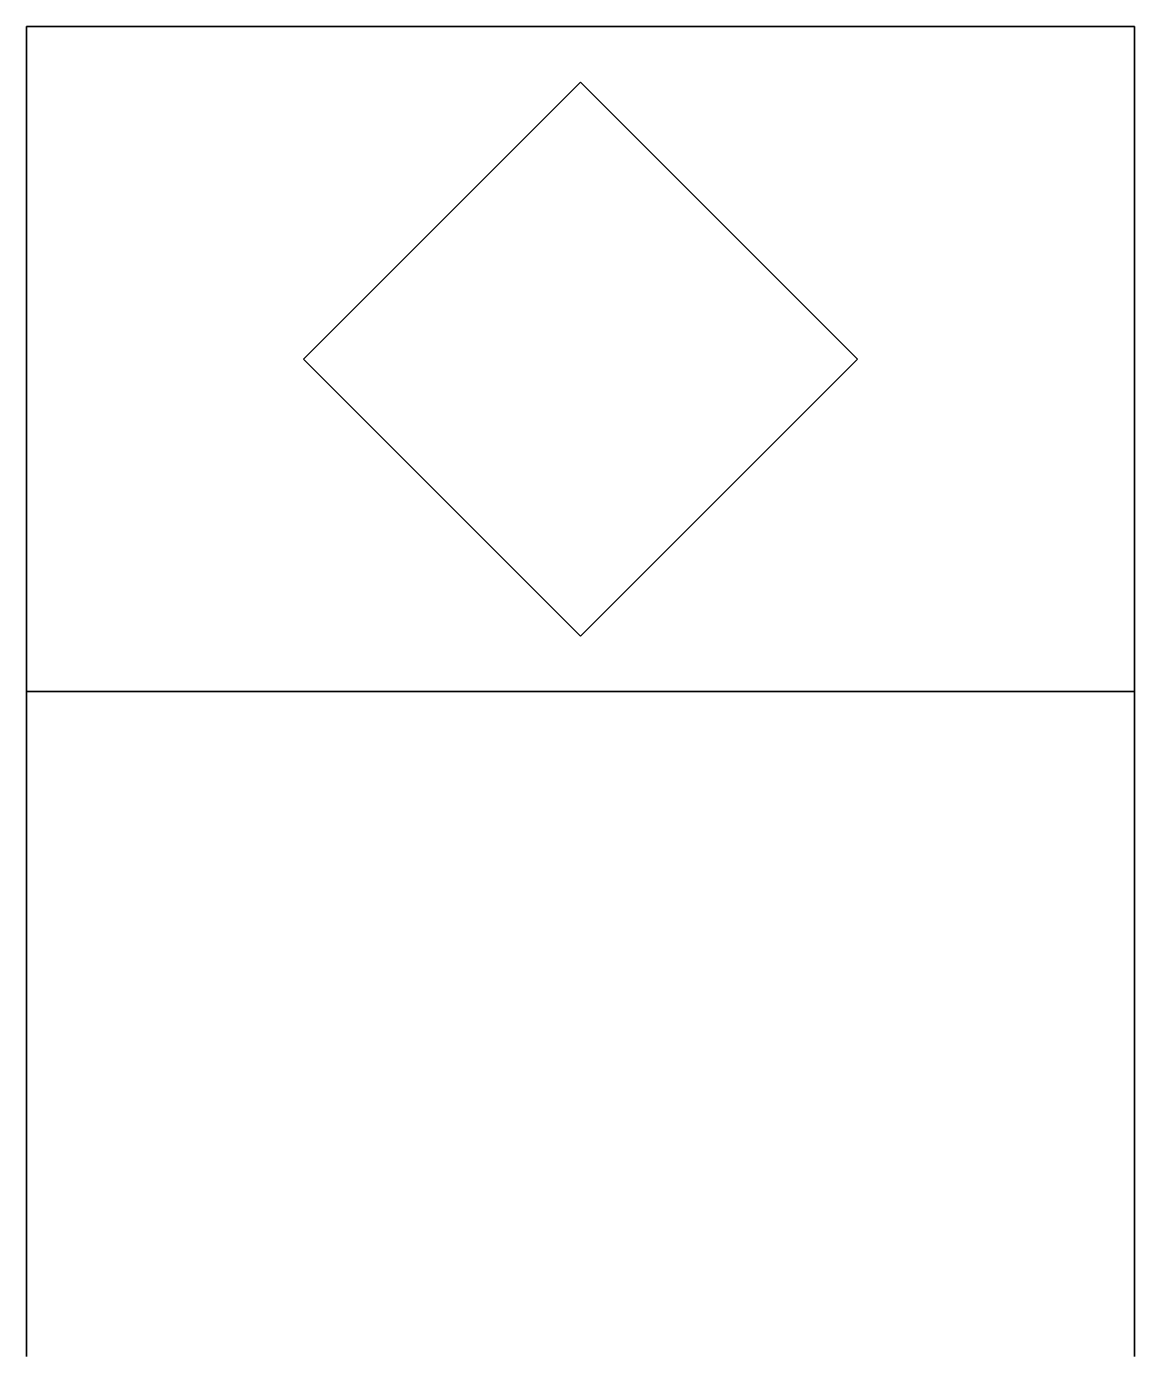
# Model space of a CAD drawing. Extents: x -0.05 to 0.05, y -0.09 to 0.03.
import ezdxf

# ---------------------------------------------------------------- set-up
doc = ezdxf.new("R2010")
doc.units = 0
doc.layers.add('TURRET', color=2, linetype='CONTINUOUS')

msp = doc.modelspace()

# ---------------------------------------------------------------- linework, layer by layer
at = {"layer": 'TURRET'}
for points in [[(-0.05, -0.03, 1.81), (-0.05, 0.03, 1.81), (-0.05, 0.02, 1.87), (-0.05, -0.03, 1.85)], [(-0.05, -0.03, 1.85), (-0.05, 0.02, 1.87), (-0.05, 0.03, 1.81), (-0.05, -0.03, 1.81)], [(0.05, -0.03, 1.81), (0.05, 0.03, 1.81), (-0.05, 0.03, 1.81), (-0.05, -0.03, 1.81)], [(-0.05, -0.03, 1.81), (-0.05, 0.03, 1.81), (0.05, 0.03, 1.81), (0.05, -0.03, 1.81)], [(0.05, -0.03, 1.81), (0.05, 0.03, 1.81), (0.05, 0.02, 1.87), (0.05, -0.03, 1.85)], [(0.05, -0.03, 1.85), (0.05, 0.02, 1.87), (0.05, 0.03, 1.81), (0.05, -0.03, 1.81)], [(0, 0.025, 1.31), (-0.025, 0, 1.31), (-0.025, 0, 1.81), (0, 0.025, 1.81)], [(0.025, 0, 1.31), (0, 0.025, 1.31), (0, 0.025, 1.81), (0.025, 0, 1.81)], [(-0.05, -0.03, 1.85), (-0.05, 0.02, 1.87), (-0.05, -0.06, 1.93), (-0.05, -0.09, 1.89)], [(-0.05, -0.09, 1.89), (-0.05, -0.06, 1.93), (-0.05, 0.02, 1.87), (-0.05, -0.03, 1.85)], [(0.05, -0.03, 1.85), (0.05, 0.02, 1.87), (0.05, -0.06, 1.93), (0.05, -0.09, 1.89)], [(0.05, -0.09, 1.89), (0.05, -0.06, 1.93), (0.05, 0.02, 1.87), (0.05, -0.03, 1.85)], [(-0.025, 0, 1.31), (0, -0.025, 1.31), (0, -0.025, 1.81), (-0.025, 0, 1.81)], [(0, -0.025, 1.31), (0.025, 0, 1.31), (0.025, 0, 1.81), (0, -0.025, 1.81)]]:
    msp.add_3dface(points, dxfattribs=at)

doc.saveas('drawing.dxf')
